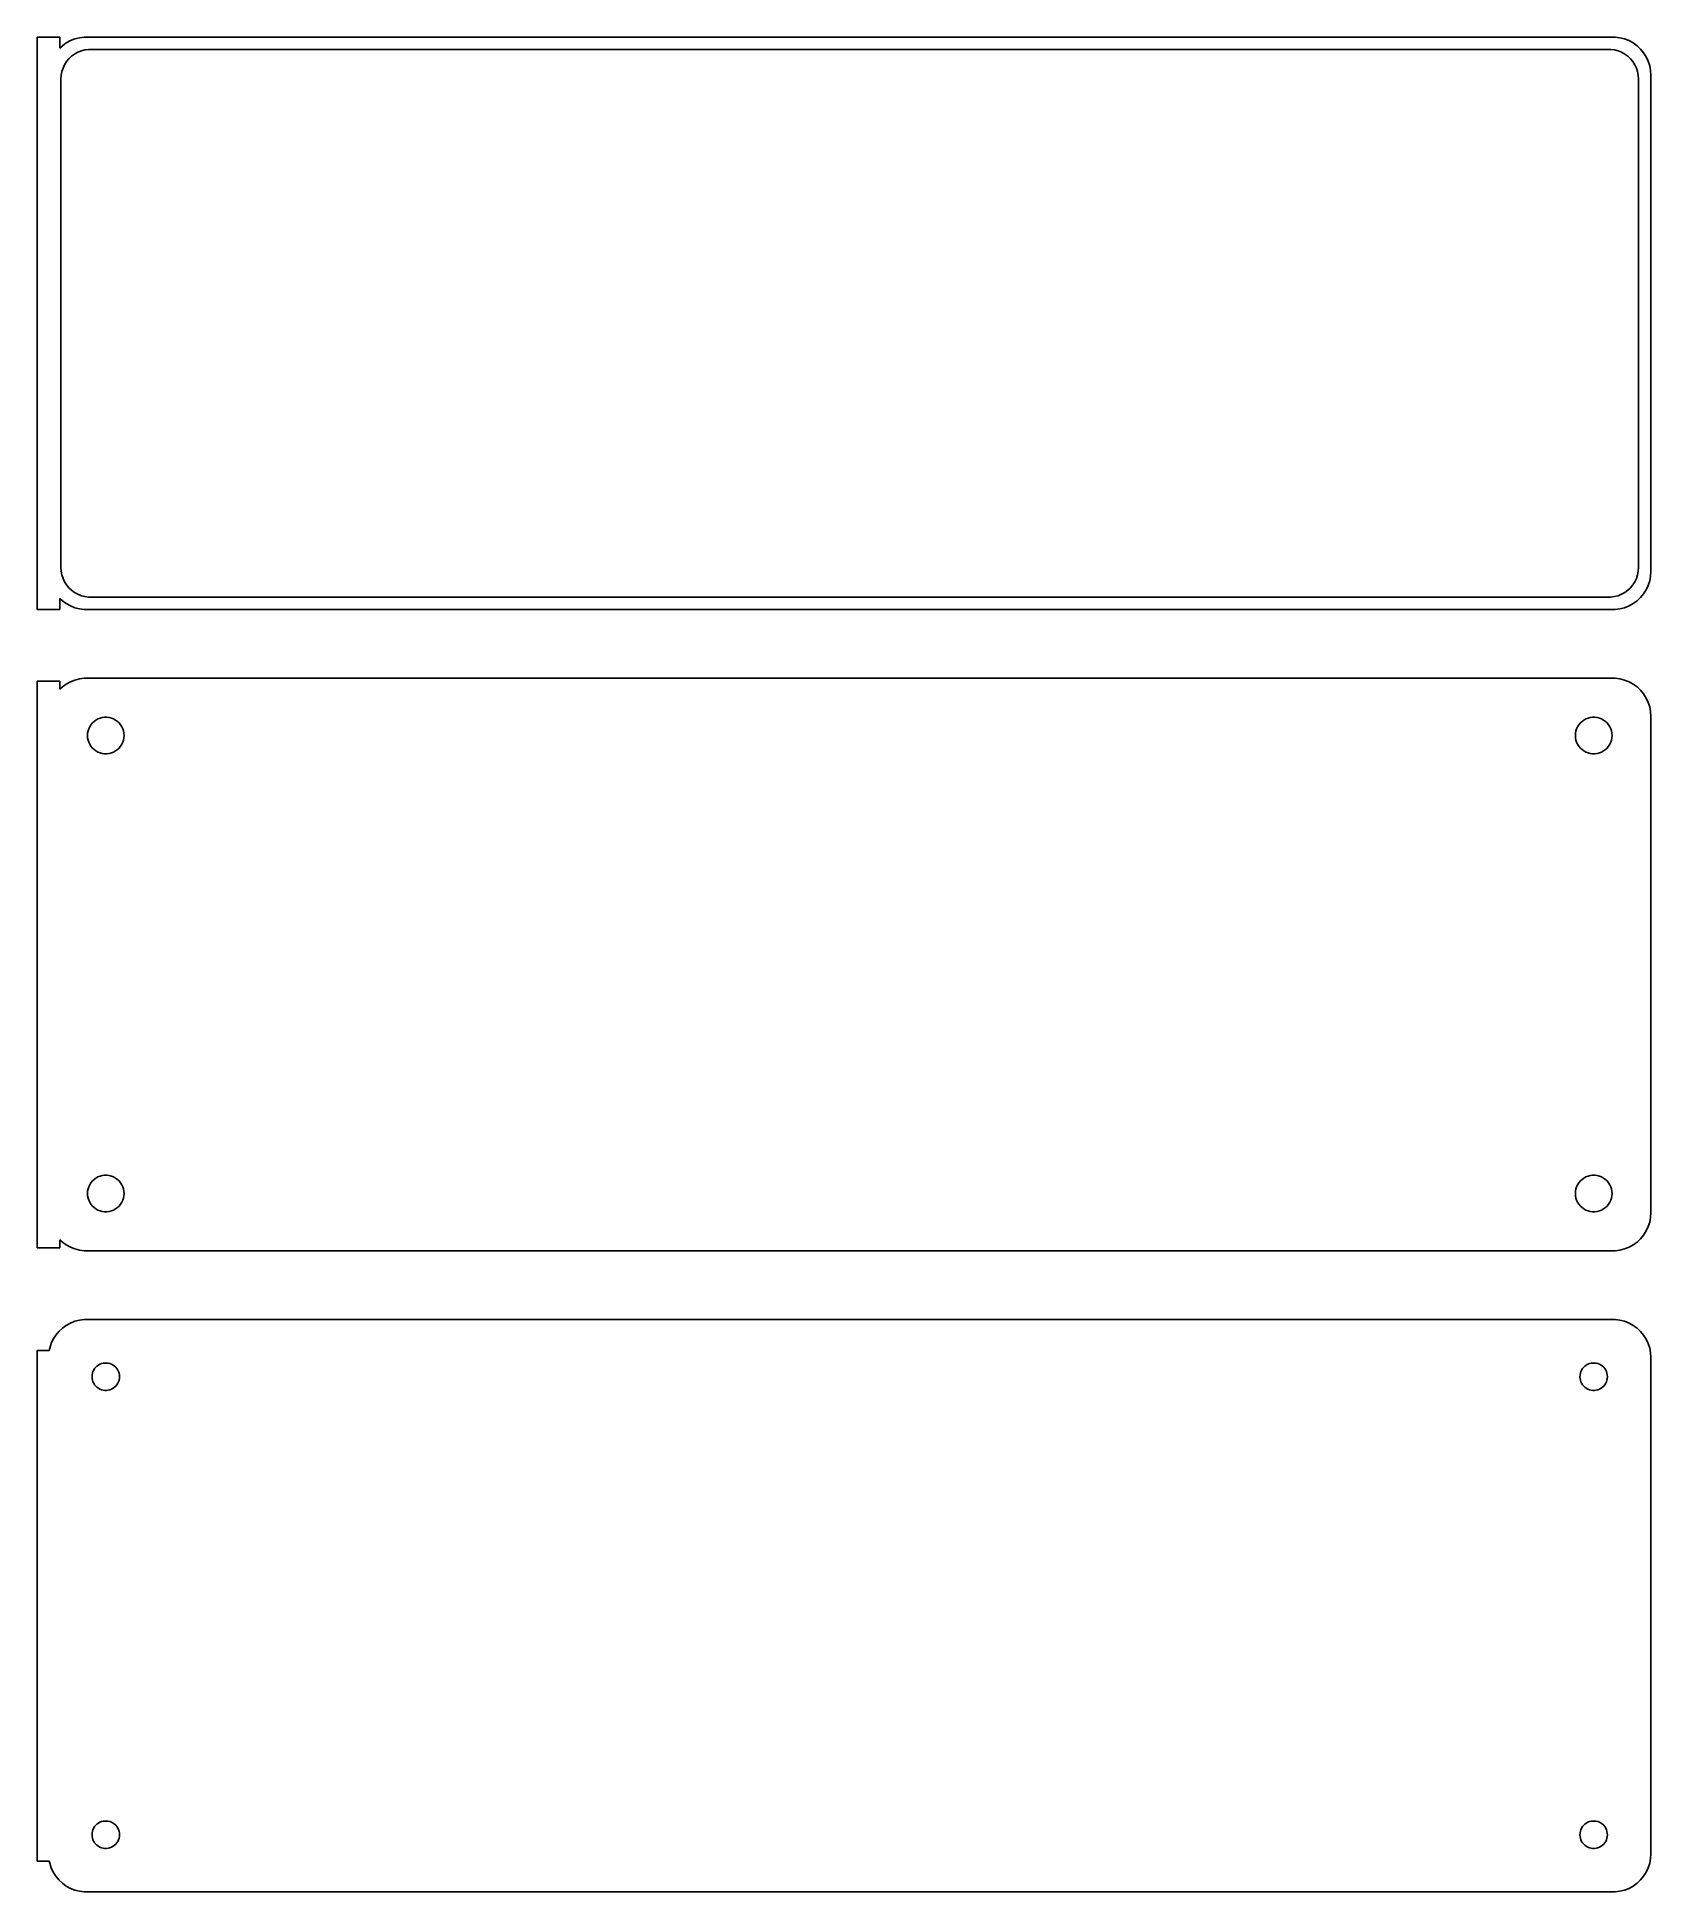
# Model space of a CAD drawing. Header units: metres. Extents: x -106 to 105, y 131 to 373.
import ezdxf

# ---------------------------------------------------------------- set-up
doc = ezdxf.new("R2010")
doc.units = ezdxf.units.M

msp = doc.modelspace()

# ---------------------------------------------------------------- linework, layer by layer
for p, q in [((-103.5, 373.49), (-106.5, 373.49)), ((-106.5, 373.49), (-106.5, 298.51)), ((-103.5, 372.059), (-103.5, 373.49)), ((-103.187, 372.353), (-103.5, 372.059)), ((-102.679, 372.722), (-103.187, 372.353)), ((-102.129, 373.024), (-102.679, 372.722)), ((-101.545, 373.255), (-102.129, 373.024)), ((-100.937, 373.411), (-101.545, 373.255)), ((-100.314, 373.49), (-100.937, 373.411)), ((-100.697, 371.683), (-100.226, 371.804)), ((100.314, 373.49), (-100.314, 373.49)), ((-100.226, 371.804), (-99.7432, 371.865)), ((-99.7432, 371.865), (99.7432, 371.865)), ((99.7432, 371.865), (100.226, 371.804)), ((100.226, 371.804), (100.697, 371.683)), ((100.937, 373.411), (100.314, 373.49)), ((101.545, 373.255), (100.937, 373.411)), ((102.129, 373.024), (101.545, 373.255)), ((102.679, 372.722), (102.129, 373.024)), ((103.187, 372.353), (102.679, 372.722)), ((103.645, 371.923), (103.187, 372.353)), ((104.045, 371.439), (103.645, 371.923)), ((-103.251, 368.963), (-103.101, 369.426)), ((-103.101, 369.426), (-102.894, 369.866)), ((-102.894, 369.866), (-102.633, 370.276)), ((-102.633, 370.276), (-102.323, 370.651)), ((-102.323, 370.651), (-101.969, 370.984)), ((-101.969, 370.984), (-101.575, 371.27)), ((-101.575, 371.27), (-101.149, 371.504)), ((-101.149, 371.504), (-100.697, 371.683)), ((100.697, 371.683), (101.149, 371.504)), ((101.149, 371.504), (101.575, 371.27)), ((101.575, 371.27), (101.969, 370.984)), ((101.969, 370.984), (102.323, 370.651)), ((102.323, 370.651), (102.633, 370.276)), ((102.633, 370.276), (102.894, 369.866)), ((102.894, 369.866), (103.101, 369.426)), ((103.101, 369.426), (103.251, 368.963)), ((104.382, 370.909), (104.045, 371.439)), ((104.649, 370.341), (104.382, 370.909)), ((104.843, 369.743), (104.649, 370.341)), ((104.961, 369.127), (104.843, 369.743)), ((-103.373, 368), (-103.342, 368.485)), ((-103.373, 304), (-103.373, 368)), ((-103.342, 368.485), (-103.251, 368.963)), ((103.251, 368.963), (103.342, 368.485)), ((103.342, 368.485), (103.373, 368)), ((103.373, 368), (103.373, 304)), ((105, 368.5), (104.961, 369.127)), ((105, 303.5), (105, 368.5)), ((-103.342, 303.515), (-103.373, 304)), ((103.373, 304), (103.342, 303.515)), ((-103.251, 303.037), (-103.342, 303.515)), ((-103.101, 302.574), (-103.251, 303.037)), ((-102.894, 302.134), (-103.101, 302.574)), ((-102.633, 301.724), (-102.894, 302.134)), ((-102.323, 301.349), (-102.633, 301.724)), ((-101.969, 301.016), (-102.323, 301.349)), ((102.323, 301.349), (101.969, 301.016)), ((102.633, 301.724), (102.323, 301.349)), ((102.894, 302.134), (102.633, 301.724)), ((103.101, 302.574), (102.894, 302.134)), ((103.251, 303.037), (103.101, 302.574)), ((103.342, 303.515), (103.251, 303.037)), ((104.382, 301.091), (104.649, 301.659)), ((104.649, 301.659), (104.843, 302.257)), ((104.843, 302.257), (104.961, 302.873)), ((104.961, 302.873), (105, 303.5)), ((-103.5, 299.941), (-103.187, 299.647)), ((-103.5, 298.51), (-103.5, 299.941)), ((-103.187, 299.647), (-102.679, 299.278)), ((-102.679, 299.278), (-102.129, 298.976)), ((-102.129, 298.976), (-101.545, 298.745)), ((-101.575, 300.73), (-101.969, 301.016)), ((-101.149, 300.496), (-101.575, 300.73)), ((-100.697, 300.317), (-101.149, 300.496)), ((-100.226, 300.196), (-100.697, 300.317)), ((-99.7432, 300.135), (-100.226, 300.196)), ((99.7432, 300.135), (-99.7432, 300.135)), ((100.226, 300.196), (99.7432, 300.135)), ((100.697, 300.317), (100.226, 300.196)), ((101.149, 300.496), (100.697, 300.317)), ((101.575, 300.73), (101.149, 300.496)), ((101.545, 298.745), (102.129, 298.976)), ((101.969, 301.016), (101.575, 300.73)), ((102.129, 298.976), (102.679, 299.278)), ((102.679, 299.278), (103.187, 299.647)), ((103.187, 299.647), (103.645, 300.077)), ((103.645, 300.077), (104.045, 300.561)), ((104.045, 300.561), (104.382, 301.091)), ((-106.5, 298.51), (-103.5, 298.51)), ((-101.545, 298.745), (-100.937, 298.589)), ((-100.937, 298.589), (-100.314, 298.51)), ((-100.314, 298.51), (100.314, 298.51)), ((100.314, 298.51), (100.937, 298.589)), ((100.937, 298.589), (101.545, 298.745)), ((-101.545, 289.255), (-102.129, 289.024)), ((-100.937, 289.411), (-101.545, 289.255)), ((-100.314, 289.49), (-100.937, 289.411)), ((100.314, 289.49), (-100.314, 289.49)), ((100.937, 289.411), (100.314, 289.49)), ((101.545, 289.255), (100.937, 289.411)), ((102.129, 289.024), (101.545, 289.255)), ((-103.5, 289.115), (-106.5, 289.115)), ((-106.5, 289.115), (-106.5, 214.885)), ((-103.5, 288.059), (-103.5, 289.115)), ((-103.187, 288.353), (-103.5, 288.059)), ((-102.679, 288.722), (-103.187, 288.353)), ((-102.129, 289.024), (-102.679, 288.722)), ((102.679, 288.722), (102.129, 289.024)), ((103.187, 288.353), (102.679, 288.722)), ((103.645, 287.923), (103.187, 288.353)), ((104.045, 287.439), (103.645, 287.923)), ((104.382, 286.909), (104.045, 287.439)), ((104.649, 286.341), (104.382, 286.909)), ((-98.2416, 284.283), (-97.9497, 284.357)), ((-97.9497, 284.357), (-97.6507, 284.395)), ((-97.6507, 284.395), (-97.3493, 284.395)), ((-97.3493, 284.395), (-97.0503, 284.357)), ((-97.0503, 284.357), (-96.7584, 284.283)), ((96.7584, 284.283), (97.0503, 284.357)), ((97.0503, 284.357), (97.3493, 284.395)), ((97.3493, 284.395), (97.6507, 284.395)), ((97.6507, 284.395), (97.9497, 284.357)), ((97.9497, 284.357), (98.2416, 284.283)), ((104.843, 285.743), (104.649, 286.341)), ((104.961, 285.127), (104.843, 285.743)), ((105, 284.5), (104.961, 285.127)), ((105, 219.5), (105, 284.5)), ((-99.9, 282), (-99.8811, 282.301)), ((-99.8811, 281.699), (-99.9, 282)), ((-99.8811, 282.301), (-99.8246, 282.597)), ((-99.8246, 282.597), (-99.7315, 282.883)), ((-99.7315, 282.883), (-99.6031, 283.156)), ((-99.6031, 283.156), (-99.4416, 283.411)), ((-99.4416, 283.411), (-99.2495, 283.643)), ((-99.2495, 283.643), (-99.0298, 283.849)), ((-99.0298, 283.849), (-98.786, 284.026)), ((-98.786, 284.026), (-98.5219, 284.172)), ((-98.5219, 284.172), (-98.2416, 284.283)), ((-96.7584, 284.283), (-96.4781, 284.172)), ((-96.4781, 284.172), (-96.214, 284.026)), ((-96.214, 284.026), (-95.9702, 283.849)), ((-95.9702, 283.849), (-95.7505, 283.643)), ((-95.7505, 283.643), (-95.5583, 283.411)), ((-95.5583, 283.411), (-95.3969, 283.156)), ((-95.3969, 283.156), (-95.2685, 282.883)), ((-95.2685, 282.883), (-95.1754, 282.597)), ((-95.1754, 282.597), (-95.1189, 282.301)), ((-95.1189, 282.301), (-95.1, 282)), ((-95.1, 282), (-95.1189, 281.699)), ((95.1, 282), (95.1189, 282.301)), ((95.1189, 281.699), (95.1, 282)), ((95.1189, 282.301), (95.1754, 282.597)), ((95.1754, 282.597), (95.2685, 282.883)), ((95.2685, 282.883), (95.3969, 283.156)), ((95.3969, 283.156), (95.5583, 283.411)), ((95.5583, 283.411), (95.7505, 283.643)), ((95.7505, 283.643), (95.9702, 283.849)), ((95.9702, 283.849), (96.214, 284.026)), ((96.214, 284.026), (96.4781, 284.172)), ((96.4781, 284.172), (96.7584, 284.283)), ((98.2416, 284.283), (98.5219, 284.172)), ((98.5219, 284.172), (98.786, 284.026)), ((98.786, 284.026), (99.0298, 283.849)), ((99.0298, 283.849), (99.2495, 283.643)), ((99.2495, 283.643), (99.4416, 283.411)), ((99.4416, 283.411), (99.6031, 283.156)), ((99.6031, 283.156), (99.7315, 282.883)), ((99.7315, 282.883), (99.8246, 282.597)), ((99.8246, 282.597), (99.8811, 282.301)), ((99.8811, 282.301), (99.9, 282)), ((99.9, 282), (99.8811, 281.699)), ((-99.8246, 281.403), (-99.8811, 281.699)), ((-99.7315, 281.117), (-99.8246, 281.403)), ((-99.6031, 280.844), (-99.7315, 281.117)), ((-99.4416, 280.589), (-99.6031, 280.844)), ((-99.2495, 280.357), (-99.4416, 280.589)), ((-99.0298, 280.151), (-99.2495, 280.357)), ((-98.786, 279.974), (-99.0298, 280.151)), ((-98.5219, 279.828), (-98.786, 279.974)), ((-98.2416, 279.717), (-98.5219, 279.828)), ((-97.9497, 279.643), (-98.2416, 279.717)), ((-97.6507, 279.605), (-97.9497, 279.643)), ((-97.3493, 279.605), (-97.6507, 279.605)), ((-97.0503, 279.643), (-97.3493, 279.605)), ((-96.7584, 279.717), (-97.0503, 279.643)), ((-96.4781, 279.828), (-96.7584, 279.717)), ((-96.214, 279.974), (-96.4781, 279.828)), ((-95.9702, 280.151), (-96.214, 279.974)), ((-95.7505, 280.357), (-95.9702, 280.151)), ((-95.5583, 280.589), (-95.7505, 280.357)), ((-95.3969, 280.844), (-95.5583, 280.589)), ((-95.2685, 281.117), (-95.3969, 280.844)), ((-95.1754, 281.403), (-95.2685, 281.117)), ((-95.1189, 281.699), (-95.1754, 281.403)), ((95.1754, 281.403), (95.1189, 281.699)), ((95.2685, 281.117), (95.1754, 281.403)), ((95.3969, 280.844), (95.2685, 281.117)), ((95.5583, 280.589), (95.3969, 280.844)), ((95.7505, 280.357), (95.5583, 280.589)), ((95.9702, 280.151), (95.7505, 280.357)), ((96.214, 279.974), (95.9702, 280.151)), ((96.4781, 279.828), (96.214, 279.974)), ((96.7584, 279.717), (96.4781, 279.828)), ((97.0503, 279.643), (96.7584, 279.717)), ((97.3493, 279.605), (97.0503, 279.643)), ((97.6507, 279.605), (97.3493, 279.605)), ((97.9497, 279.643), (97.6507, 279.605)), ((98.2416, 279.717), (97.9497, 279.643)), ((98.5219, 279.828), (98.2416, 279.717)), ((98.786, 279.974), (98.5219, 279.828)), ((99.0298, 280.151), (98.786, 279.974)), ((99.2495, 280.357), (99.0298, 280.151)), ((99.4416, 280.589), (99.2495, 280.357)), ((99.6031, 280.844), (99.4416, 280.589)), ((99.7315, 281.117), (99.6031, 280.844)), ((99.8246, 281.403), (99.7315, 281.117)), ((99.8811, 281.699), (99.8246, 281.403)), ((-99.4416, 223.411), (-99.2495, 223.643)), ((-99.2495, 223.643), (-99.0298, 223.849)), ((-99.0298, 223.849), (-98.786, 224.026)), ((-98.786, 224.026), (-98.5219, 224.172)), ((-98.5219, 224.172), (-98.2416, 224.283)), ((-98.2416, 224.283), (-97.9497, 224.357)), ((-97.9497, 224.357), (-97.6507, 224.395)), ((-97.6507, 224.395), (-97.3493, 224.395)), ((-97.3493, 224.395), (-97.0503, 224.357)), ((-97.0503, 224.357), (-96.7584, 224.283)), ((-96.7584, 224.283), (-96.4781, 224.172)), ((-96.4781, 224.172), (-96.214, 224.026)), ((-96.214, 224.026), (-95.9702, 223.849)), ((-95.9702, 223.849), (-95.7505, 223.643)), ((-95.7505, 223.643), (-95.5583, 223.411)), ((95.5583, 223.411), (95.7505, 223.643)), ((95.7505, 223.643), (95.9702, 223.849)), ((95.9702, 223.849), (96.214, 224.026)), ((96.214, 224.026), (96.4781, 224.172)), ((96.4781, 224.172), (96.7584, 224.283)), ((96.7584, 224.283), (97.0503, 224.357)), ((97.0503, 224.357), (97.3493, 224.395)), ((97.3493, 224.395), (97.6507, 224.395)), ((97.6507, 224.395), (97.9497, 224.357)), ((97.9497, 224.357), (98.2416, 224.283)), ((98.2416, 224.283), (98.5219, 224.172)), ((98.5219, 224.172), (98.786, 224.026)), ((98.786, 224.026), (99.0298, 223.849)), ((99.0298, 223.849), (99.2495, 223.643)), ((99.2495, 223.643), (99.4416, 223.411)), ((-99.9, 222), (-99.8811, 222.301)), ((-99.8811, 221.699), (-99.9, 222)), ((-99.8811, 222.301), (-99.8246, 222.597)), ((-99.8246, 221.403), (-99.8811, 221.699)), ((-99.8246, 222.597), (-99.7315, 222.883)), ((-99.7315, 221.117), (-99.8246, 221.403)), ((-99.7315, 222.883), (-99.6031, 223.156)), ((-99.6031, 220.844), (-99.7315, 221.117)), ((-99.6031, 223.156), (-99.4416, 223.411)), ((-95.5583, 223.411), (-95.3969, 223.156)), ((-95.3969, 223.156), (-95.2685, 222.883)), ((-95.2685, 221.117), (-95.3969, 220.844)), ((-95.2685, 222.883), (-95.1754, 222.597)), ((-95.1754, 221.403), (-95.2685, 221.117)), ((-95.1754, 222.597), (-95.1189, 222.301)), ((-95.1189, 221.699), (-95.1754, 221.403)), ((-95.1189, 222.301), (-95.1, 222)), ((-95.1, 222), (-95.1189, 221.699)), ((95.1, 222), (95.1189, 222.301)), ((95.1189, 221.699), (95.1, 222)), ((95.1189, 222.301), (95.1754, 222.597)), ((95.1754, 221.403), (95.1189, 221.699)), ((95.1754, 222.597), (95.2685, 222.883)), ((95.2685, 221.117), (95.1754, 221.403)), ((95.2685, 222.883), (95.3969, 223.156)), ((95.3969, 220.844), (95.2685, 221.117)), ((95.3969, 223.156), (95.5583, 223.411)), ((99.4416, 223.411), (99.6031, 223.156)), ((99.6031, 223.156), (99.7315, 222.883)), ((99.7315, 221.117), (99.6031, 220.844)), ((99.7315, 222.883), (99.8246, 222.597)), ((99.8246, 221.403), (99.7315, 221.117)), ((99.8246, 222.597), (99.8811, 222.301)), ((99.8811, 221.699), (99.8246, 221.403)), ((99.8811, 222.301), (99.9, 222)), ((99.9, 222), (99.8811, 221.699)), ((-99.4416, 220.589), (-99.6031, 220.844)), ((-99.2495, 220.357), (-99.4416, 220.589)), ((-99.0298, 220.151), (-99.2495, 220.357)), ((-98.786, 219.974), (-99.0298, 220.151)), ((-98.5219, 219.828), (-98.786, 219.974)), ((-98.2416, 219.717), (-98.5219, 219.828)), ((-97.9497, 219.643), (-98.2416, 219.717)), ((-97.6507, 219.605), (-97.9497, 219.643)), ((-97.3493, 219.605), (-97.6507, 219.605)), ((-97.0503, 219.643), (-97.3493, 219.605)), ((-96.7584, 219.717), (-97.0503, 219.643)), ((-96.4781, 219.828), (-96.7584, 219.717)), ((-96.214, 219.974), (-96.4781, 219.828)), ((-95.9702, 220.151), (-96.214, 219.974)), ((-95.7505, 220.357), (-95.9702, 220.151)), ((-95.5583, 220.589), (-95.7505, 220.357)), ((-95.3969, 220.844), (-95.5583, 220.589)), ((95.5583, 220.589), (95.3969, 220.844)), ((95.7505, 220.357), (95.5583, 220.589)), ((95.9702, 220.151), (95.7505, 220.357)), ((96.214, 219.974), (95.9702, 220.151)), ((96.4781, 219.828), (96.214, 219.974)), ((96.7584, 219.717), (96.4781, 219.828)), ((97.0503, 219.643), (96.7584, 219.717)), ((97.3493, 219.605), (97.0503, 219.643)), ((97.6507, 219.605), (97.3493, 219.605)), ((97.9497, 219.643), (97.6507, 219.605)), ((98.2416, 219.717), (97.9497, 219.643)), ((98.5219, 219.828), (98.2416, 219.717)), ((98.786, 219.974), (98.5219, 219.828)), ((99.0298, 220.151), (98.786, 219.974)), ((99.2495, 220.357), (99.0298, 220.151)), ((99.4416, 220.589), (99.2495, 220.357)), ((99.6031, 220.844), (99.4416, 220.589)), ((104.843, 218.257), (104.961, 218.873)), ((104.961, 218.873), (105, 219.5)), ((103.645, 216.077), (104.045, 216.561)), ((104.045, 216.561), (104.382, 217.091)), ((104.382, 217.091), (104.649, 217.659)), ((104.649, 217.659), (104.843, 218.257)), ((-106.5, 214.885), (-103.5, 214.885)), ((-103.5, 214.885), (-103.5, 215.941)), ((-103.5, 215.941), (-103.187, 215.647)), ((-103.187, 215.647), (-102.679, 215.278)), ((-102.679, 215.278), (-102.129, 214.976)), ((-102.129, 214.976), (-101.545, 214.745)), ((-101.545, 214.745), (-100.937, 214.589)), ((-100.937, 214.589), (-100.314, 214.51)), ((-100.314, 214.51), (100.314, 214.51)), ((100.314, 214.51), (100.937, 214.589)), ((100.937, 214.589), (101.545, 214.745)), ((101.545, 214.745), (102.129, 214.976)), ((102.129, 214.976), (102.679, 215.278)), ((102.679, 215.278), (103.187, 215.647)), ((103.187, 215.647), (103.645, 216.077)), ((-103.187, 204.353), (-103.645, 203.923)), ((-102.679, 204.722), (-103.187, 204.353)), ((-102.129, 205.024), (-102.679, 204.722)), ((-101.545, 205.255), (-102.129, 205.024)), ((-100.937, 205.411), (-101.545, 205.255)), ((-100.314, 205.49), (-100.937, 205.411)), ((100.314, 205.49), (-100.314, 205.49)), ((100.937, 205.411), (100.314, 205.49)), ((101.545, 205.255), (100.937, 205.411)), ((102.129, 205.024), (101.545, 205.255)), ((102.679, 204.722), (102.129, 205.024)), ((103.187, 204.353), (102.679, 204.722)), ((103.645, 203.923), (103.187, 204.353)), ((-104.843, 201.743), (-104.9, 201.444)), ((-104.649, 202.341), (-104.843, 201.743)), ((-104.382, 202.909), (-104.649, 202.341)), ((-104.045, 203.439), (-104.382, 202.909)), ((-103.645, 203.923), (-104.045, 203.439)), ((104.045, 203.439), (103.645, 203.923)), ((104.382, 202.909), (104.045, 203.439)), ((104.649, 202.341), (104.382, 202.909)), ((104.843, 201.743), (104.649, 202.341)), ((104.961, 201.127), (104.843, 201.743)), ((-104.9, 201.444), (-106.5, 201.444)), ((-106.5, 201.444), (-106.5, 134.556)), ((-98.8121, 199.232), (-98.6474, 199.387)), ((-98.6474, 199.387), (-98.4645, 199.52)), ((-98.4645, 199.52), (-98.2664, 199.629)), ((-98.2664, 199.629), (-98.0562, 199.712)), ((-98.0562, 199.712), (-97.8373, 199.768)), ((-97.8373, 199.768), (-97.613, 199.796)), ((-97.613, 199.796), (-97.387, 199.796)), ((-97.387, 199.796), (-97.1627, 199.768)), ((-97.1627, 199.768), (-96.9438, 199.712)), ((-96.9438, 199.712), (-96.7336, 199.629)), ((-96.7336, 199.629), (-96.5355, 199.52)), ((-96.5355, 199.52), (-96.3526, 199.387)), ((-96.3526, 199.387), (-96.1879, 199.232)), ((96.1879, 199.232), (96.3526, 199.387)), ((96.3526, 199.387), (96.5355, 199.52)), ((96.5355, 199.52), (96.7336, 199.629)), ((96.7336, 199.629), (96.9438, 199.712)), ((96.9438, 199.712), (97.1627, 199.768)), ((97.1627, 199.768), (97.387, 199.796)), ((97.387, 199.796), (97.613, 199.796)), ((97.613, 199.796), (97.8373, 199.768)), ((97.8373, 199.768), (98.0562, 199.712)), ((98.0562, 199.712), (98.2664, 199.629)), ((98.2664, 199.629), (98.4645, 199.52)), ((98.4645, 199.52), (98.6474, 199.387)), ((98.6474, 199.387), (98.8121, 199.232)), ((105, 200.5), (104.961, 201.127)), ((105, 135.5), (105, 200.5)), ((-99.3, 198), (-99.2858, 198.226)), ((-99.2858, 197.774), (-99.3, 198)), ((-99.2858, 198.226), (-99.2434, 198.448)), ((-99.2434, 197.552), (-99.2858, 197.774)), ((-99.2434, 198.448), (-99.1736, 198.663)), ((-99.1736, 197.337), (-99.2434, 197.552)), ((-99.1736, 198.663), (-99.0773, 198.867)), ((-99.0773, 197.133), (-99.1736, 197.337)), ((-99.0773, 198.867), (-98.9562, 199.058)), ((-98.9562, 196.942), (-99.0773, 197.133)), ((-98.9562, 199.058), (-98.8121, 199.232)), ((-98.8121, 196.768), (-98.9562, 196.942)), ((-96.1879, 199.232), (-96.0438, 199.058)), ((-96.0438, 196.942), (-96.1879, 196.768)), ((-96.0438, 199.058), (-95.9226, 198.867)), ((-95.9226, 197.133), (-96.0438, 196.942)), ((-95.9226, 198.867), (-95.8264, 198.663)), ((-95.8264, 197.337), (-95.9226, 197.133)), ((-95.8264, 198.663), (-95.7565, 198.448)), ((-95.7565, 197.552), (-95.8264, 197.337)), ((-95.7565, 198.448), (-95.7142, 198.226)), ((-95.7142, 197.774), (-95.7565, 197.552)), ((-95.7142, 198.226), (-95.7, 198)), ((-95.7, 198), (-95.7142, 197.774)), ((95.7, 198), (95.7142, 198.226)), ((95.7142, 197.774), (95.7, 198)), ((95.7142, 198.226), (95.7565, 198.448)), ((95.7565, 197.552), (95.7142, 197.774)), ((95.7565, 198.448), (95.8264, 198.663)), ((95.8264, 197.337), (95.7565, 197.552)), ((95.8264, 198.663), (95.9226, 198.867)), ((95.9226, 197.133), (95.8264, 197.337)), ((95.9226, 198.867), (96.0438, 199.058)), ((96.0438, 196.942), (95.9226, 197.133)), ((96.0438, 199.058), (96.1879, 199.232)), ((96.1879, 196.768), (96.0438, 196.942)), ((98.8121, 199.232), (98.9562, 199.058)), ((98.9562, 196.942), (98.8121, 196.768)), ((98.9562, 199.058), (99.0773, 198.867)), ((99.0773, 197.133), (98.9562, 196.942)), ((99.0773, 198.867), (99.1736, 198.663)), ((99.1736, 197.337), (99.0773, 197.133)), ((99.1736, 198.663), (99.2434, 198.448)), ((99.2434, 197.552), (99.1736, 197.337)), ((99.2434, 198.448), (99.2858, 198.226)), ((99.2858, 197.774), (99.2434, 197.552)), ((99.2858, 198.226), (99.3, 198)), ((99.3, 198), (99.2858, 197.774)), ((-98.6474, 196.613), (-98.8121, 196.768)), ((-98.4645, 196.48), (-98.6474, 196.613)), ((-98.2664, 196.371), (-98.4645, 196.48)), ((-98.0562, 196.288), (-98.2664, 196.371)), ((-97.8373, 196.232), (-98.0562, 196.288)), ((-97.613, 196.204), (-97.8373, 196.232)), ((-97.387, 196.204), (-97.613, 196.204)), ((-97.1627, 196.232), (-97.387, 196.204)), ((-96.9438, 196.288), (-97.1627, 196.232)), ((-96.7336, 196.371), (-96.9438, 196.288)), ((-96.5355, 196.48), (-96.7336, 196.371)), ((-96.3526, 196.613), (-96.5355, 196.48)), ((-96.1879, 196.768), (-96.3526, 196.613)), ((96.3526, 196.613), (96.1879, 196.768)), ((96.5355, 196.48), (96.3526, 196.613)), ((96.7336, 196.371), (96.5355, 196.48)), ((96.9438, 196.288), (96.7336, 196.371)), ((97.1627, 196.232), (96.9438, 196.288)), ((97.387, 196.204), (97.1627, 196.232)), ((97.613, 196.204), (97.387, 196.204)), ((97.8373, 196.232), (97.613, 196.204)), ((98.0562, 196.288), (97.8373, 196.232)), ((98.2664, 196.371), (98.0562, 196.288)), ((98.4645, 196.48), (98.2664, 196.371)), ((98.6474, 196.613), (98.4645, 196.48)), ((98.8121, 196.768), (98.6474, 196.613)), ((-99.2434, 138.448), (-99.1736, 138.663)), ((-99.1736, 138.663), (-99.0773, 138.867)), ((-99.0773, 138.867), (-98.9562, 139.058)), ((-98.9562, 139.058), (-98.8121, 139.232)), ((-98.8121, 139.232), (-98.6474, 139.387)), ((-98.6474, 139.387), (-98.4645, 139.52)), ((-98.4645, 139.52), (-98.2664, 139.629)), ((-98.2664, 139.629), (-98.0562, 139.712)), ((-98.0562, 139.712), (-97.8373, 139.768)), ((-97.8373, 139.768), (-97.613, 139.796)), ((-97.613, 139.796), (-97.387, 139.796)), ((-97.387, 139.796), (-97.1627, 139.768)), ((-97.1627, 139.768), (-96.9438, 139.712)), ((-96.9438, 139.712), (-96.7336, 139.629)), ((-96.7336, 139.629), (-96.5355, 139.52)), ((-96.5355, 139.52), (-96.3526, 139.387)), ((-96.3526, 139.387), (-96.1879, 139.232)), ((-96.1879, 139.232), (-96.0438, 139.058)), ((-96.0438, 139.058), (-95.9226, 138.867)), ((-95.9226, 138.867), (-95.8264, 138.663)), ((-95.8264, 138.663), (-95.7565, 138.448)), ((95.7565, 138.448), (95.8264, 138.663)), ((95.8264, 138.663), (95.9226, 138.867)), ((95.9226, 138.867), (96.0438, 139.058)), ((96.0438, 139.058), (96.1879, 139.232)), ((96.1879, 139.232), (96.3526, 139.387)), ((96.3526, 139.387), (96.5355, 139.52)), ((96.5355, 139.52), (96.7336, 139.629)), ((96.7336, 139.629), (96.9438, 139.712)), ((96.9438, 139.712), (97.1627, 139.768)), ((97.1627, 139.768), (97.387, 139.796)), ((97.387, 139.796), (97.613, 139.796)), ((97.613, 139.796), (97.8373, 139.768)), ((97.8373, 139.768), (98.0562, 139.712)), ((98.0562, 139.712), (98.2664, 139.629)), ((98.2664, 139.629), (98.4645, 139.52)), ((98.4645, 139.52), (98.6474, 139.387)), ((98.6474, 139.387), (98.8121, 139.232)), ((98.8121, 139.232), (98.9562, 139.058)), ((98.9562, 139.058), (99.0773, 138.867)), ((99.0773, 138.867), (99.1736, 138.663)), ((99.1736, 138.663), (99.2434, 138.448)), ((-99.3, 138), (-99.2858, 138.226)), ((-99.2858, 137.774), (-99.3, 138)), ((-99.2858, 138.226), (-99.2434, 138.448)), ((-99.2434, 137.552), (-99.2858, 137.774)), ((-99.1736, 137.337), (-99.2434, 137.552)), ((-99.0773, 137.133), (-99.1736, 137.337)), ((-98.9562, 136.942), (-99.0773, 137.133)), ((-98.8121, 136.768), (-98.9562, 136.942)), ((-98.6474, 136.613), (-98.8121, 136.768)), ((-98.4645, 136.48), (-98.6474, 136.613)), ((-98.2664, 136.371), (-98.4645, 136.48)), ((-98.0562, 136.288), (-98.2664, 136.371)), ((-97.8373, 136.232), (-98.0562, 136.288)), ((-97.613, 136.204), (-97.8373, 136.232)), ((-97.387, 136.204), (-97.613, 136.204)), ((-97.1627, 136.232), (-97.387, 136.204)), ((-96.9438, 136.288), (-97.1627, 136.232)), ((-96.7336, 136.371), (-96.9438, 136.288)), ((-96.5355, 136.48), (-96.7336, 136.371)), ((-96.3526, 136.613), (-96.5355, 136.48)), ((-96.1879, 136.768), (-96.3526, 136.613)), ((-96.0438, 136.942), (-96.1879, 136.768)), ((-95.9226, 137.133), (-96.0438, 136.942)), ((-95.8264, 137.337), (-95.9226, 137.133)), ((-95.7565, 137.552), (-95.8264, 137.337)), ((-95.7565, 138.448), (-95.7142, 138.226)), ((-95.7142, 137.774), (-95.7565, 137.552)), ((-95.7142, 138.226), (-95.7, 138)), ((-95.7, 138), (-95.7142, 137.774)), ((95.7, 138), (95.7142, 138.226)), ((95.7142, 137.774), (95.7, 138)), ((95.7142, 138.226), (95.7565, 138.448)), ((95.7565, 137.552), (95.7142, 137.774)), ((95.8264, 137.337), (95.7565, 137.552)), ((95.9226, 137.133), (95.8264, 137.337)), ((96.0438, 136.942), (95.9226, 137.133)), ((96.1879, 136.768), (96.0438, 136.942)), ((96.3526, 136.613), (96.1879, 136.768)), ((96.5355, 136.48), (96.3526, 136.613)), ((96.7336, 136.371), (96.5355, 136.48)), ((96.9438, 136.288), (96.7336, 136.371)), ((97.1627, 136.232), (96.9438, 136.288)), ((97.387, 136.204), (97.1627, 136.232)), ((97.613, 136.204), (97.387, 136.204)), ((97.8373, 136.232), (97.613, 136.204)), ((98.0562, 136.288), (97.8373, 136.232)), ((98.2664, 136.371), (98.0562, 136.288)), ((98.4645, 136.48), (98.2664, 136.371)), ((98.6474, 136.613), (98.4645, 136.48)), ((98.8121, 136.768), (98.6474, 136.613)), ((98.9562, 136.942), (98.8121, 136.768)), ((99.0773, 137.133), (98.9562, 136.942)), ((99.1736, 137.337), (99.0773, 137.133)), ((99.2434, 137.552), (99.1736, 137.337)), ((99.2434, 138.448), (99.2858, 138.226)), ((99.2858, 137.774), (99.2434, 137.552)), ((99.2858, 138.226), (99.3, 138)), ((99.3, 138), (99.2858, 137.774)), ((-106.5, 134.556), (-104.9, 134.556)), ((-104.9, 134.556), (-104.843, 134.257)), ((-104.843, 134.257), (-104.649, 133.659)), ((-104.649, 133.659), (-104.382, 133.091)), ((104.382, 133.091), (104.649, 133.659)), ((104.649, 133.659), (104.843, 134.257)), ((104.843, 134.257), (104.961, 134.873)), ((104.961, 134.873), (105, 135.5)), ((-104.382, 133.091), (-104.045, 132.561)), ((-104.045, 132.561), (-103.645, 132.077)), ((-103.645, 132.077), (-103.187, 131.647)), ((-103.187, 131.647), (-102.679, 131.278)), ((-102.679, 131.278), (-102.129, 130.976)), ((102.129, 130.976), (102.679, 131.278)), ((102.679, 131.278), (103.187, 131.647)), ((103.187, 131.647), (103.645, 132.077)), ((103.645, 132.077), (104.045, 132.561)), ((104.045, 132.561), (104.382, 133.091)), ((-102.129, 130.976), (-101.545, 130.745)), ((-101.545, 130.745), (-100.937, 130.589)), ((-100.937, 130.589), (-100.314, 130.51)), ((-100.314, 130.51), (100.314, 130.51)), ((100.314, 130.51), (100.937, 130.589)), ((100.937, 130.589), (101.545, 130.745)), ((101.545, 130.745), (102.129, 130.976))]:
    msp.add_line(p, q)

doc.saveas('drawing.dxf')
